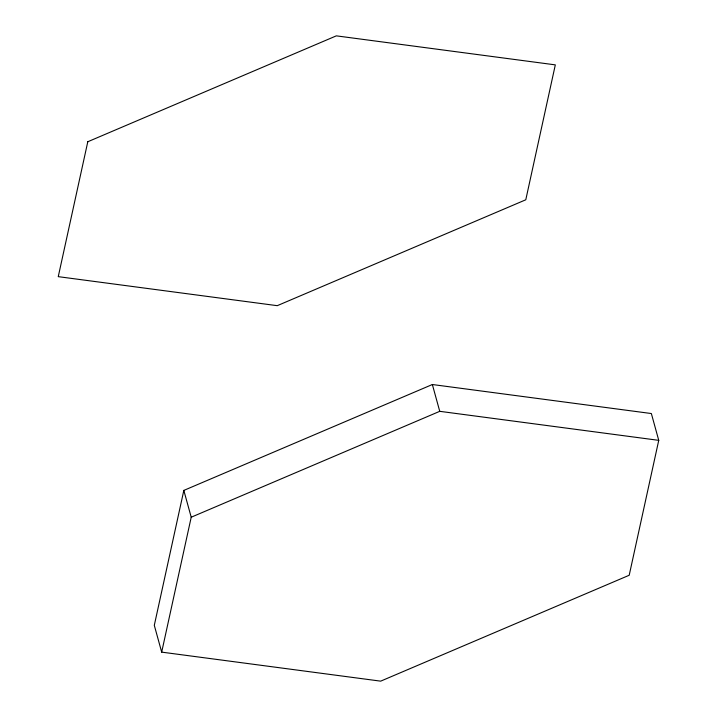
<?xml version="1.0" encoding="UTF-8"?>
<svg xmlns="http://www.w3.org/2000/svg" width="717" height="717" viewBox="0 0 717 717"><rect width="100%" height="100%" fill="white"/><g stroke="black" fill="none" stroke-linecap="round" stroke-linejoin="round"><path stroke-width="1.08" d="M183.83 490.41L154.298 625.323L161.684 652.129L380.673 681.15L629.203 575.258L658.744 440.346L651.359 413.539L432.36 384.518L183.83 490.41L191.215 517.217L161.684 652.129M191.215 517.217L439.745 411.325L658.744 440.346M432.36 384.518L439.745 411.325M87.797 141.742L58.256 276.654L277.255 305.675L525.785 199.783L555.317 64.871L336.327 35.85L87.797 141.742"/></g></svg>
